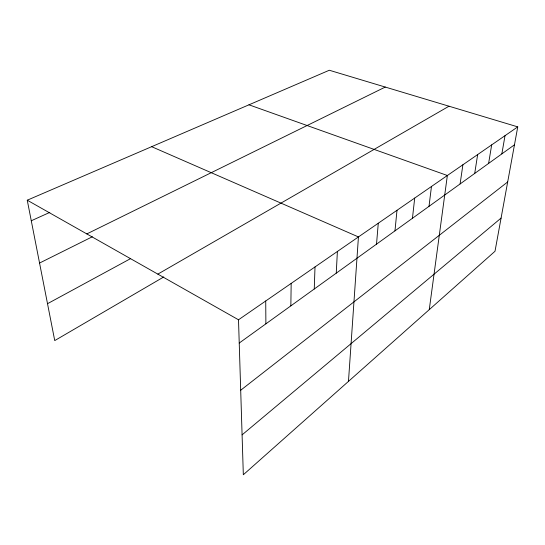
<?xml version="1.0" encoding="UTF-8"?>
<svg xmlns="http://www.w3.org/2000/svg" width="545" height="545" viewBox="0 0 545 545"><rect width="100%" height="100%" fill="white"/><g stroke="black" fill="none" stroke-linecap="round" stroke-linejoin="round"><path stroke-width="0.82" d="M290.846 305.861L291.173 283.4M314.254 289L315.01 266.934M336.251 273.154L337.389 251.477M348.466 381.398L358.44 236.932L151.639 146.68M376.513 244.16L378.278 223.232M394.975 230.862L396.998 210.295M412.449 218.279L414.704 198.067M429.01 206.351L431.463 186.485M429.256 309.655L447.356 175.504L248.963 104.81M460.103 183.951L462.896 164.774M474.709 173.433L477.652 154.576M488.613 163.418L491.679 144.888M501.85 153.888L505.024 135.664M517.75 126.876L495.01 251.265L243.329 474.756L238.506 319.786L517.75 126.876L329.316 70.244L27.25 200.199L54.738 340.591L163.773 276.949M242.089 434.862L501.073 218.089M240.699 390.234L507.681 181.941M239.235 343.037L514.473 144.793M157.846 274.121L448.998 106.214M47.517 303.694L130.405 258.718M39.553 263.051L92.35 236.762M86.825 233.921L385.267 87.057M31.276 220.766L49.806 212.387M27.25 200.199L238.506 319.786M265.728 300.976L265.892 323.832"/></g></svg>
